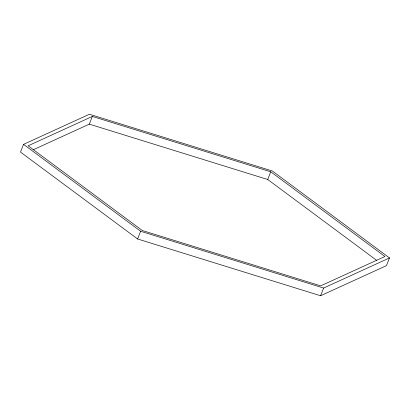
<?xml version="1.0" encoding="UTF-8"?>
<svg xmlns="http://www.w3.org/2000/svg" width="410" height="410" viewBox="0 0 410 410"><rect width="100%" height="100%" fill="white"/><g stroke="black" fill="none" stroke-linecap="round" stroke-linejoin="round"><path stroke-width="0.61" d="M23.539 144.361L20.5 152.074L137.596 238.974L320.574 295.753L386.461 265.639L389.5 257.926L272.404 171.026L89.426 114.246L23.539 144.361L140.63 231.26L323.613 288.045L389.5 257.926M33.195 149.793L89.324 124.138L92.363 116.43L270.754 171.785L384.908 256.501L320.676 285.862L142.285 230.507L28.131 145.786L92.363 116.43M137.596 238.974L140.63 231.26M376.728 260.396L267.715 179.493L270.754 171.785M320.574 295.753L323.613 288.045M89.324 124.138L267.715 179.493"/></g></svg>
